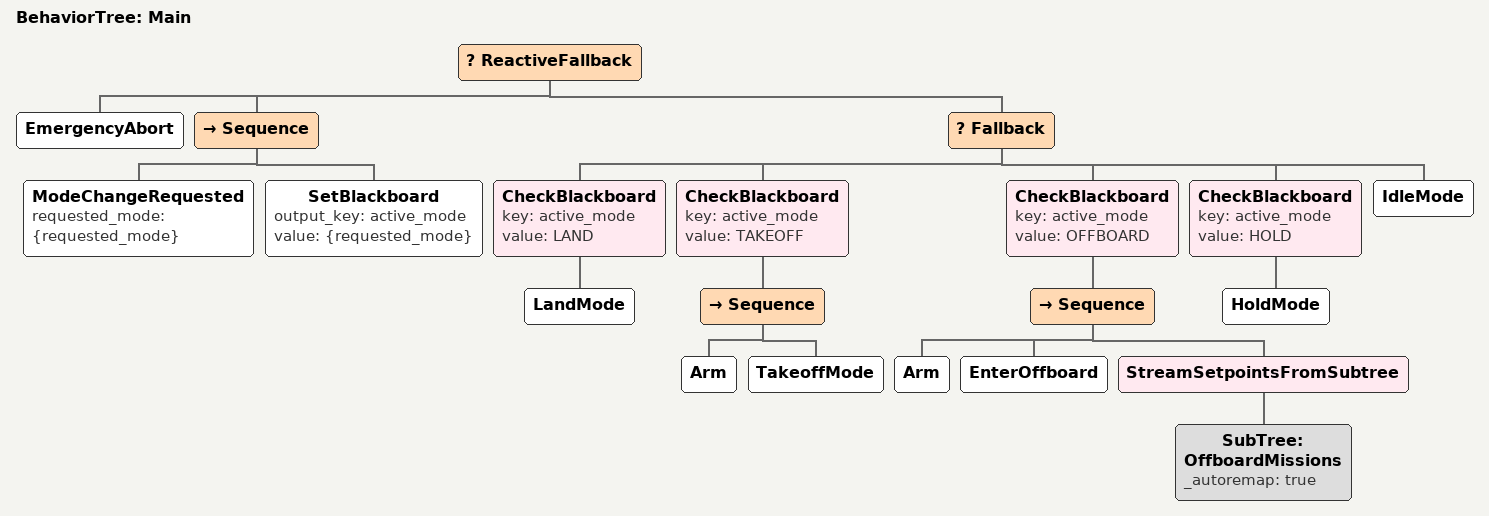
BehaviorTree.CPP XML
<root BTCPP_format="4">

    <!-- Include mission subtrees from separate file -->
    <include path="offboard_missions.xml"/>

    <BehaviorTree ID="Main">
        <ReactiveFallback>

            <!-- Absolute priority: Emergency -->
            <EmergencyAbort/>

            <!-- Mode change detection (updates blackboard) -->
            <Sequence>
                <ModeChangeRequested requested_mode="{requested_mode}"/>
                <SetBlackboard output_key="active_mode" value="{requested_mode}"/>
            </Sequence>

            <!-- Execute current mode (reads from blackboard) -->
            <Fallback>

                <CheckBlackboard key="active_mode" value="LAND">
                    <LandMode/>
                </CheckBlackboard>

                <CheckBlackboard key="active_mode" value="TAKEOFF">
                    <Sequence>
                        <Arm/>
                        <TakeoffMode/>
                    </Sequence>
                </CheckBlackboard>

                <CheckBlackboard key="active_mode" value="OFFBOARD">
                    <Sequence>
                        <Arm/>
                        <EnterOffboard/>
                        <StreamSetpointsFromSubtree>
                            <SubTree ID="OffboardMissions" _autoremap="true"/>
                        </StreamSetpointsFromSubtree>
                    </Sequence>
                </CheckBlackboard>

                <CheckBlackboard key="active_mode" value="HOLD">
                    <HoldMode/>
                </CheckBlackboard>

                <!-- Default: Idle -->
                <IdleMode/>

            </Fallback>

        </ReactiveFallback>
    </BehaviorTree>
</root>
